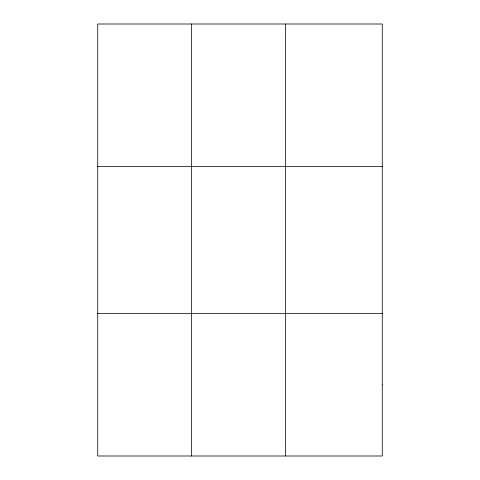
<?xml version="1.0" encoding="UTF-8"?>
<svg xmlns="http://www.w3.org/2000/svg" width="480" height="480" viewBox="0 0 480 480"><rect width="100%" height="100%" fill="white"/><g stroke="black" fill="none" stroke-linecap="round" stroke-linejoin="round"><path stroke-width="0.72" d="M191.634 456L191.634 24M285.522 456L285.522 24M97.746 166.56L382.254 166.56M97.746 313.44L382.254 313.44M382.254 384.72L382.254 456L97.746 456L97.746 24L382.254 24L382.254 384.72"/></g></svg>
